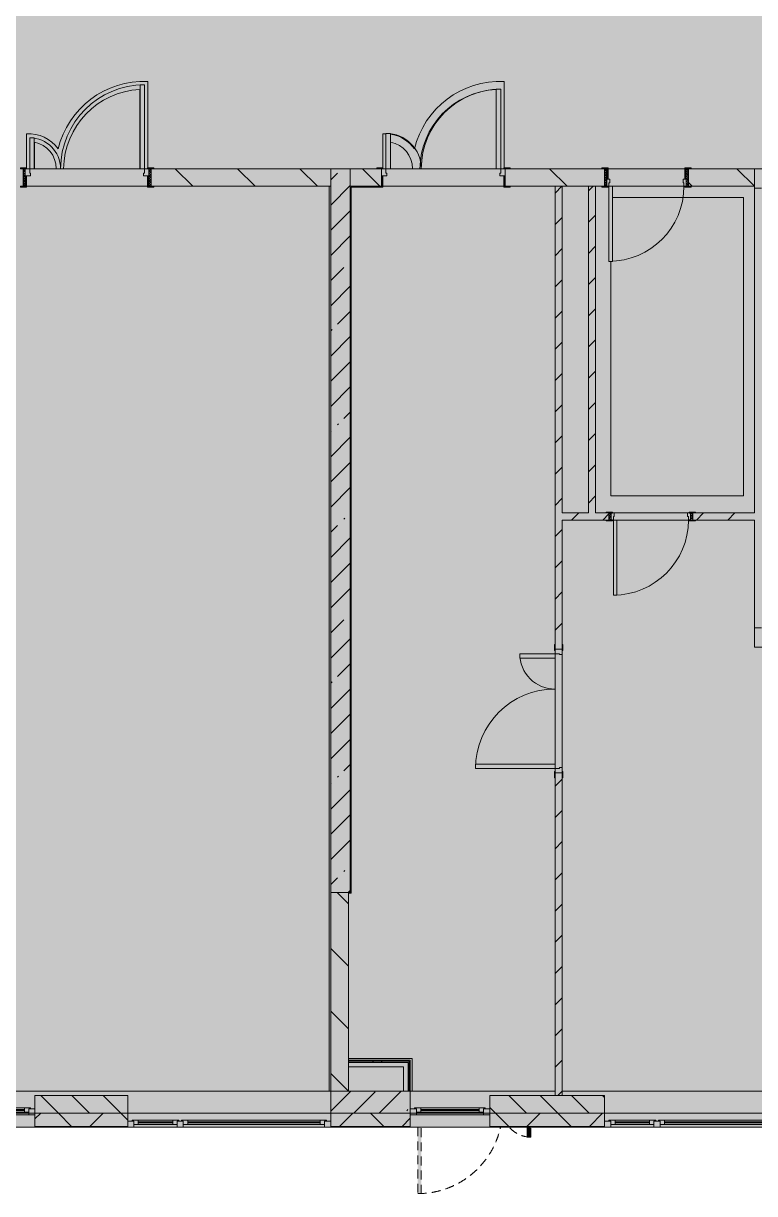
# Model space of a CAD drawing. Header units: millimetres. Extents: x 81609 to 272668, y -8553 to 29000.
# Drawn here: x 249307 to 257588, y -1010 to 12246 of the extents above; entities that cross this region are included whole.
import ezdxf

# ---------------------------------------------------------------- set-up
doc = ezdxf.new("R2010")
doc.units = ezdxf.units.MM
doc.linetypes.add('200_ШТРИХ__ш1_п0_6_', pattern=[160, 100, -60])
for name, color, linetype, lineweight, true_color in [('A-DETL-1', 7, 'Continuous', 5, 0x737373), ('A-DOOR-3', 7, 'Continuous', 5, 0xb7b7b7), ('A-DOOR-4', 7, 'Continuous', 5, 0xe2e2e2), ('A-DOOR-5', 7, 'Continuous', 5, 0xaaaaaa), ('A-DOOR-FRAM-2', 7, 'Continuous', 5, 0xe2e2e2), ('A-DOOR-FRAM-3', 7, 'Continuous', 5, 0xb7b7b7), ('A-DOOR-FRAM-4', 7, 'Continuous', 5, 0xaaaaaa), ('A-FLOR-2', 7, 'Continuous', 5, 0xb7b7b7), ('A-GLAZ-2', 7, 'Continuous', 5, 0x737373), ('A-WALL-3', 7, 'Continuous', 5, 0x737373), ('A-WALL-4', 7, 'Continuous', 9, 0x737373), ('I-WALL-2', 7, 'Continuous', 9, 0xe7e7e7), ('I-WALL-4', 7, 'Continuous', 5, 0x737373), ('S-COLS-2', 7, 'Continuous', 5, 0x737373)]:
    doc.layers.add(name, color=color, linetype=linetype, lineweight=lineweight, true_color=true_color)
doc.layers.add('A-DETL-GENF-2', color=7, linetype='Continuous', lineweight=9, true_color=0xc0c0c0, transparency=0.4)
for name, color, linetype, lineweight in [('A-DETL-MBND-1', 7, '200_ШТРИХ__ш1_п0_6_', 9), ('A-WALL-2', 7, 'Continuous', 5), ('I-WALL-3', 7, 'Continuous', 5), ('S-COLS-1', 7, 'Continuous', 5)]:
    doc.layers.add(name, color=color, linetype=linetype, lineweight=lineweight)
pattern_1 = [(135, (145658, 0), (-353.5534, -353.5534), [])]
pattern_2 = [(45, (145657.99, 0), (-176.7767, 176.7767), [])]
pattern_3 = [(45, (145658, 0), (-285.1231, 285.1231), []), (45, (145943.1, 0), (-285.1231, 285.1231), [504.031, -100.806, 16.764, -84.042])]
pattern_4 = [(45, (145658, 0), (-530.33, 530.33), []), (135, (145658, 0), (-530.33, -530.33), [])]

# ---------------------------------------------------------------- blocks, each defined once
blk = doc.blocks.new('120_Окно_СКБ_1Ст - 120_Окно_СКБ_1Ст 900х2500_h_ с форточкой-22876038-2_9_3_птичка')
at = {"layer": 'A-GLAZ-2'}
for p, q in [((-450, -127), (-450, -57)), ((-450, -57), (-380, -57)), ((450, -57), (-450, -57)), ((-380, -127), (-450, -127)), ((-450, -127), (-400, -127)), ((-380, -127), (-400, -127)), ((-400, -127), (-400, -137)), ((-380, -57), (-380, -127)), ((380, -87), (-380, -87)), ((-380, -87), (-380, -127)), ((-330, -137), (-330, -87)), ((-330, -107), (330, -107)), ((330, -117), (-330, -117)), ((330, -137), (330, -87)), ((380, -127), (380, -57)), ((380, -57), (450, -57)), ((380, -127), (380, -87)), ((450, -127), (380, -127)), ((400, -127), (380, -127)), ((400, -127), (450, -127)), ((400, -137), (400, -127)), ((450, -57), (450, -127)), ((-400, -137), (400, -137)), ((400, -137), (-400, -137))]:
    blk.add_line(p, q, dxfattribs=at)
blk = doc.blocks.new('110_Дверь_СКБ_2Ст - Д-2а_л_ Из коридора на лестницу-32216062-2_9_3_птичка')
at = {"layer": 'A-DOOR-4'}
for points in [[(612.5, 100), (662.5, 100), (662.5, 1000), (612.5, 1000), (612.5, 333.1)], [(-587.5, 100), (-587.5, 500), (-637.5, 500), (-637.5, 100)], [(712.5, -100), (712.5, 20), (697.5, 20), (697.5, -100)]]:
    blk.add_hatch(color=256, dxfattribs=at).paths.add_polyline_path(points)
h = blk.add_hatch(color=256, dxfattribs=at)
h.paths.add_polyline_path([(652.5, 20), (712.5, 20), (712.5, 100), (662.5, 100), (662.5, 50), (652.5, 50)])
h.paths.add_polyline_path([(-687.5, 20), (-627.5, 20), (-627.5, 50), (-637.5, 50), (-637.5, 100), (-687.5, 100)])
at = {"layer": 'A-DOOR-FRAM-2'}
for points in [[(-672.5, 100), (-672.5, 108), (-742.5, 108), (-742.5, 100)], [(-672.5, -100), (-672.5, 20), (-687.5, 20), (-687.5, -100)], [(767.5, 100), (767.5, 108), (697.5, 108), (697.5, 100)], [(-672.5, -108), (-672.5, -100), (-742.5, -100), (-742.5, -108)], [(767.5, -108), (767.5, -100), (697.5, -100), (697.5, -108)]]:
    blk.add_hatch(color=256, dxfattribs=at).paths.add_polyline_path(points)
at = {"layer": 'A-DOOR-3'}
for p, q in [((662.5, 1000), (612.5, 1000)), ((612.5, 1000), (612.5, 100)), ((662.5, 100), (662.5, 1000)), ((-637.5, 500), (-637.5, 100)), ((-587.5, 500), (-637.5, 500)), ((-587.5, 100), (-587.5, 500)), ((-637.5, 100), (-587.5, 100)), ((612.5, 100), (662.5, 100))]:
    blk.add_line(p, q, dxfattribs=at)
for centre, radius, start, end in [((662.5, 100), 900, 90, 180), ((-637.5, 100), 400, 360, 90)]:
    blk.add_arc(centre, radius, start, end, dxfattribs=at)
at = {"layer": 'A-DOOR-FRAM-3'}
for p, q in [((-672.5, 108), (-742.5, 108)), ((-742.5, 108), (-742.5, 100)), ((-742.5, 100), (-672.5, 100)), ((-637.5, 100), (-687.5, 100)), ((-687.5, 100), (-687.5, 20)), ((-687.5, 20), (-627.5, 20)), ((-672.5, 20), (-687.5, 20)), ((-687.5, 20), (-687.5, -100)), ((-672.5, 100), (-672.5, 108)), ((-672.5, -100), (-672.5, 20)), ((-637.5, 50), (-637.5, 100)), ((-627.5, 50), (-637.5, 50)), ((-627.5, 20), (-627.5, 50)), ((662.5, 50), (652.5, 50)), ((652.5, 50), (652.5, 20)), ((652.5, 20), (712.5, 20)), ((662.5, 100), (662.5, 50)), ((712.5, 100), (662.5, 100)), ((767.5, 108), (697.5, 108)), ((697.5, 108), (697.5, 100)), ((697.5, 100), (767.5, 100)), ((712.5, 20), (697.5, 20)), ((697.5, 20), (697.5, -100)), ((712.5, 20), (712.5, 100)), ((712.5, -100), (712.5, 20)), ((767.5, 100), (767.5, 108)), ((-672.5, -100), (-742.5, -100)), ((-742.5, -100), (-742.5, -108)), ((-742.5, -108), (-672.5, -108)), ((-687.5, -100), (-672.5, -100)), ((-672.5, -108), (-672.5, -100)), ((697.5, -100), (712.5, -100)), ((767.5, -100), (697.5, -100)), ((697.5, -100), (697.5, -108)), ((697.5, -108), (767.5, -108)), ((767.5, -108), (767.5, -100))]:
    blk.add_line(p, q, dxfattribs=at)
blk = doc.blocks.new('110_Дверь_СКБ_1Ст_Внутренняя1 - Д-8 950x2100h_охрана-V260-2_9_3_птичка')
at = {"layer": 'A-DOOR-4'}
h = blk.add_hatch(color=256, dxfattribs=at)
h.paths.add_polyline_path([(437.5, 100), (437.5, 60), (427.5, 60), (427.5, 20), (462.5, 20), (461.2, 100)])
h.paths.add_polyline_path([(-437.5, 100), (-437.5, 20), (-402.5, 20), (-402.5, 60), (-412.5, 60), (-412.5, 100)])
at = {"layer": 'A-DOOR-5'}
h = blk.add_hatch(dxfattribs=at)
h.set_pattern_fill('FP_6', color=256, style=0, pattern_type=2)
h.set_pattern_definition([(135, (1826.41, 164.685), (-14.14214, -14.14214), []), (225, (1826.41, 164.685), (14.14214, -14.14214), [])])
h.paths.add_polyline_path([(487.5, 100), (462.5, 100), (462.5, -100), (487.5, -100)])
at = {"layer": 'A-DOOR-FRAM-2'}
for points in [[(397.5, 950), (397.5, 100), (437.5, 100), (437.5, 950)], [(-422.5, 108), (-492.5, 108), (-492.5, 100), (-422.5, 100)], [(-422.5, 20), (-437.5, 20), (-437.5, -100), (-422.5, -100)], [(461.2, 108), (447.5, 108), (447.5, 100), (517.5, 100), (517.5, 108)], [(461.2, 20), (447.5, 20), (447.5, -100), (462.5, -100), (462.5, 20)], [(-422.5, -100), (-492.5, -100), (-492.5, -108), (-422.5, -108)], [(517.5, -100), (447.5, -100), (447.5, -108), (517.5, -108)]]:
    blk.add_hatch(color=256, dxfattribs=at).paths.add_polyline_path(points)
at = {"layer": 'A-DOOR-FRAM-4'}
h = blk.add_hatch(dxfattribs=at)
h.set_pattern_fill('FP_7', color=256, style=0, pattern_type=2)
h.set_pattern_definition([(45, (-296.384, 164.685), (-14.1421, 14.1421), []), (135, (-296.384, 164.685), (-14.1421, -14.1421), [])])
h.paths.add_polyline_path([(-437.5, 100), (-462.5, 100), (-462.5, -100), (-437.5, -100)])
at = {"layer": 'A-DOOR-3'}
for p, q in [((437.5, 950), (397.5, 950)), ((397.5, 950), (397.5, 100)), ((437.5, 100), (437.5, 950)), ((397.5, 100), (437.5, 100))]:
    blk.add_line(p, q, dxfattribs=at)
blk.add_arc((437.5, 100), 850, 90, 180, dxfattribs=at)
at = {"layer": 'A-DOOR-FRAM-3'}
for p, q in [((-422.5, 108), (-492.5, 108)), ((-492.5, 108), (-492.5, 100)), ((-492.5, 100), (-422.5, 100)), ((-437.5, 100), (-462.5, 100)), ((-462.5, 100), (-462.5, -100)), ((-412.5, 100), (-437.5, 100)), ((-437.5, 100), (-437.5, 20)), ((-437.5, -100), (-437.5, 100)), ((-422.5, 100), (-437.5, 100)), ((-437.5, 100), (-437.5, 99)), ((-437.5, 99), (-422.5, 99)), ((-437.5, 20), (-402.5, 20)), ((-422.5, 20), (-437.5, 20)), ((-437.5, 20), (-437.5, -100)), ((-422.5, 100), (-422.5, 108)), ((-422.5, 99), (-422.5, 100)), ((-422.5, -100), (-422.5, 20)), ((-412.5, 60), (-412.5, 100)), ((-402.5, 60), (-412.5, 60)), ((-402.5, 20), (-402.5, 60)), ((437.5, 60), (427.5, 60)), ((427.5, 60), (427.5, 20)), ((427.5, 20), (462.5, 20)), ((437.5, 100), (437.5, 60)), ((462.5, 100), (437.5, 100)), ((517.5, 108), (447.5, 108)), ((447.5, 108), (447.5, 100)), ((462.5, 100), (447.5, 100)), ((447.5, 100), (447.5, 99)), ((447.5, 100), (517.5, 100)), ((447.5, 99), (462.5, 99)), ((462.5, 20), (447.5, 20)), ((447.5, 20), (447.5, -100)), ((462.5, 20), (462.5, 100)), ((487.5, 100), (462.5, 100)), ((462.5, 100), (462.5, -100)), ((462.5, 99), (462.5, 100)), ((462.5, -100), (462.5, 20)), ((487.5, -100), (487.5, 100)), ((517.5, 100), (517.5, 108)), ((-422.5, -100), (-492.5, -100)), ((-492.5, -100), (-492.5, -108)), ((-492.5, -108), (-422.5, -108)), ((-462.5, -100), (-437.5, -100)), ((-437.5, -100), (-422.5, -100)), ((-422.5, -108), (-422.5, -100)), ((447.5, -100), (462.5, -100)), ((517.5, -100), (447.5, -100)), ((447.5, -100), (447.5, -108)), ((447.5, -108), (517.5, -108)), ((462.5, -100), (487.5, -100)), ((517.5, -108), (517.5, -100))]:
    blk.add_line(p, q, dxfattribs=at)
blk = doc.blocks.new('110_Дверь_СКБ_1Ст_Внутренняя1 - Д-8 950x2100h_охрана-V261-2_9_3_птичка')
at = {"layer": 'A-DOOR-4'}
h = blk.add_hatch(color=256, dxfattribs=at)
h.paths.add_polyline_path([(437, 40), (437, 0), (427, 0), (427, -40), (462, -40), (462, 40)])
h.paths.add_polyline_path([(-413, 40), (-438, 40), (-438, -40), (-403, -40), (-403, 0), (-413, 0)])
at = {"layer": 'A-DOOR-5'}
h = blk.add_hatch(dxfattribs=at)
h.set_pattern_fill('FP_15', color=256, style=0, pattern_type=2)
h.set_pattern_definition([(135, (1826.41, 104.685), (-14.14214, -14.14214), []), (225, (1826.41, 104.685), (14.14214, -14.14214), [])])
h.paths.add_polyline_path([(487, 40), (462, 40), (462, -40), (487, -40)])
at = {"layer": 'A-DOOR-FRAM-2'}
for points in [[(437, 890), (397, 890), (397, 40), (437, 40), (437, 67)], [(-493, 48), (-493, 40), (-423, 40), (-423, 48)], [(517, 48), (447, 48), (447, 40), (517, 40)], [(-423, -40), (-493, -40), (-493, -48), (-423, -48)], [(447, -40), (447, -48), (517, -48), (517, -40)]]:
    blk.add_hatch(color=256, dxfattribs=at).paths.add_polyline_path(points)
at = {"layer": 'A-DOOR-FRAM-4'}
h = blk.add_hatch(dxfattribs=at)
h.set_pattern_fill('FP_16', color=256, style=0, pattern_type=2)
h.set_pattern_definition([(45, (-296.384, 104.685), (-14.1421, 14.1421), []), (135, (-296.384, 104.685), (-14.1421, -14.1421), [])])
h.paths.add_polyline_path([(-438, 40), (-463, 40), (-463, -40), (-438, -40)])
at = {"layer": 'A-DOOR-3'}
for p, q in [((437, 890), (397, 890)), ((397, 890), (397, 40)), ((437, 40), (437, 890)), ((397, 40), (437, 40))]:
    blk.add_line(p, q, dxfattribs=at)
blk.add_arc((437, 40), 850, 90, 180, dxfattribs=at)
at = {"layer": 'A-DOOR-FRAM-3'}
for p, q in [((-423, 48), (-493, 48)), ((-493, 48), (-493, 40)), ((-493, 40), (-423, 40)), ((-438, 40), (-463, 40)), ((-463, 40), (-463, -40)), ((-413, 40), (-438, 40)), ((-438, 40), (-438, -40)), ((-438, -40), (-438, 40)), ((-423, 40), (-438, 40)), ((-438, 40), (-438, 39)), ((-438, 39), (-423, 39)), ((-423, 40), (-423, 48)), ((-423, 39), (-423, 40)), ((-413, 0), (-413, 40)), ((-403, 0), (-413, 0)), ((-403, -40), (-403, 0)), ((437, 0), (427, 0)), ((427, 0), (427, -40)), ((437, 40), (437, 0)), ((462, 40), (437, 40)), ((517, 48), (447, 48)), ((447, 48), (447, 40)), ((462, 40), (447, 40)), ((447, 40), (447, 39)), ((447, 40), (517, 40)), ((447, 39), (462, 39)), ((462, -40), (462, 40)), ((487, 40), (462, 40)), ((462, 40), (462, -40)), ((462, 39), (462, 40)), ((487, -40), (487, 40)), ((517, 40), (517, 48)), ((-423, -40), (-493, -40)), ((-493, -40), (-493, -48)), ((-493, -48), (-423, -48)), ((-463, -40), (-438, -40)), ((-423, -39), (-438, -39)), ((-438, -39), (-438, -40)), ((-438, -40), (-403, -40)), ((-438, -40), (-423, -40)), ((-423, -40), (-423, -39)), ((-423, -48), (-423, -40)), ((427, -40), (462, -40)), ((462, -39), (447, -39)), ((447, -39), (447, -40)), ((447, -40), (462, -40)), ((517, -40), (447, -40)), ((447, -40), (447, -48)), ((447, -48), (517, -48)), ((462, -40), (462, -39)), ((462, -40), (487, -40)), ((517, -48), (517, -40))]:
    blk.add_line(p, q, dxfattribs=at)
blk = doc.blocks.new('110_Дверь_СКБ_2Ст - Д-6_л__ ДОО_Дв_1450x2100h_Дверь из раздевальной в коридор-V262-2_9_3_птичка')
at = {"layer": 'A-DOOR-4'}
for points in [[(662.5, 100), (662.5, 1050), (612.5, 1050), (612.5, 100)], [(-587.5, 100), (-587.5, 450), (-637.5, 450), (-637.5, 100)]]:
    blk.add_hatch(color=256, dxfattribs=at).paths.add_polyline_path(points)
h = blk.add_hatch(color=256, dxfattribs=at)
h.paths.add_polyline_path([(652.5, 20), (712.5, 20), (712.5, 100), (662.5, 100), (662.5, 50), (652.5, 50)])
h.paths.add_polyline_path([(-687.5, 20), (-627.5, 20), (-627.5, 50), (-637.5, 50), (-637.5, 100), (-687.5, 100)])
at = {"layer": 'A-DOOR-5'}
h = blk.add_hatch(dxfattribs=at)
h.set_pattern_fill('FP_17', color=256, style=0, pattern_type=2)
h.set_pattern_definition([(135, (1576.41, 164.685), (-14.14214, -14.14214), []), (225, (1576.41, 164.685), (14.14214, -14.14214), [])])
h.paths.add_polyline_path([(737.5, -100), (737.5, 100), (712.5, 100), (712.5, -100)])
at = {"layer": 'A-DOOR-FRAM-2'}
for points in [[(-672.5, 100), (-672.5, 108), (-742.5, 108), (-742.5, 100), (-691, 100)], [(-672.5, -100), (-672.5, 20), (-687.5, 20), (-687.5, -100)], [(767.5, 100), (767.5, 108), (697.5, 108), (697.5, 100)], [(712.5, -100), (712.5, 20), (697.5, 20), (697.5, -100)], [(-742.5, -108), (-672.5, -108), (-672.5, -100), (-742.5, -100)], [(767.5, -108), (767.5, -100), (697.5, -100), (697.5, -108)]]:
    blk.add_hatch(color=256, dxfattribs=at).paths.add_polyline_path(points)
at = {"layer": 'A-DOOR-FRAM-4'}
h = blk.add_hatch(dxfattribs=at)
h.set_pattern_fill('FP_18', color=256, style=0, pattern_type=2)
h.set_pattern_definition([(45, (-546.384, 164.685), (-14.1421, 14.1421), []), (135, (-546.384, 164.685), (-14.1421, -14.1421), [])])
h.paths.add_polyline_path([(-687.5, -100), (-691, 100), (-712.5, 100), (-712.5, -100), (-691, -100)])
at = {"layer": 'A-DOOR-3'}
for p, q in [((662.5, 1050), (612.5, 1050)), ((612.5, 1050), (612.5, 100)), ((662.5, 100), (662.5, 1050)), ((-637.5, 450), (-637.5, 100)), ((-587.5, 450), (-637.5, 450)), ((-587.5, 100), (-587.5, 450)), ((-637.5, 100), (-587.5, 100)), ((612.5, 100), (662.5, 100))]:
    blk.add_line(p, q, dxfattribs=at)
for centre, radius, start, end in [((662.5, 100), 950, 90, 180), ((-637.5, 100), 350, 360, 90)]:
    blk.add_arc(centre, radius, start, end, dxfattribs=at)
at = {"layer": 'A-DOOR-FRAM-3'}
for p, q in [((-672.5, 108), (-742.5, 108)), ((-742.5, 108), (-742.5, 100)), ((-742.5, 100), (-672.5, 100)), ((-687.5, 100), (-712.5, 100)), ((-712.5, 100), (-712.5, -100)), ((-637.5, 100), (-687.5, 100)), ((-687.5, 100), (-687.5, 20)), ((-687.5, -100), (-687.5, 100)), ((-687.5, 20), (-627.5, 20)), ((-672.5, 20), (-687.5, 20)), ((-687.5, 20), (-687.5, -100)), ((-672.5, 100), (-672.5, 108)), ((-672.5, -100), (-672.5, 20)), ((-637.5, 50), (-637.5, 100)), ((-627.5, 50), (-637.5, 50)), ((-627.5, 20), (-627.5, 50)), ((662.5, 50), (652.5, 50)), ((652.5, 50), (652.5, 20)), ((652.5, 20), (712.5, 20)), ((662.5, 100), (662.5, 50)), ((712.5, 100), (662.5, 100)), ((767.5, 108), (697.5, 108)), ((697.5, 108), (697.5, 100)), ((697.5, 100), (767.5, 100)), ((712.5, 20), (697.5, 20)), ((697.5, 20), (697.5, -100)), ((712.5, 20), (712.5, 100)), ((737.5, 100), (712.5, 100)), ((712.5, 100), (712.5, -100)), ((712.5, -100), (712.5, 20)), ((737.5, -100), (737.5, 100)), ((767.5, 100), (767.5, 108)), ((-672.5, -100), (-742.5, -100)), ((-742.5, -100), (-742.5, -108)), ((-742.5, -108), (-672.5, -108)), ((-712.5, -100), (-687.5, -100)), ((-687.5, -100), (-672.5, -100)), ((-672.5, -108), (-672.5, -100)), ((697.5, -100), (712.5, -100)), ((767.5, -100), (697.5, -100)), ((697.5, -100), (697.5, -108)), ((697.5, -108), (767.5, -108)), ((712.5, -100), (737.5, -100)), ((767.5, -108), (767.5, -100))]:
    blk.add_line(p, q, dxfattribs=at)
blk = doc.blocks.new('110_Дверь_СКБ_2Ст_Наружная - ДН-5_л__ Двухстворчатая 1350 х3800 _h_ в свету с верхним остеклением-21877029-2_9_3_птичка')
at = {"layer": 'A-DETL-MBND-1'}
for points in [[(619, 1010), (619, 258), (659, 258), (659, 1010)], [(-621, 370), (-621, 258), (-581, 258), (-581, 370)]]:
    blk.add_hatch(color=256, dxfattribs=at).paths.add_polyline_path(points)
for p, q in [((659, 1010), (619, 1010)), ((619, 1010), (619, 258)), ((659, 258), (659, 1010)), ((-621, 370), (-621, 258)), ((-581, 370), (-621, 370)), ((-581, 258), (-581, 370))]:
    blk.add_line(p, q, dxfattribs=at)
for centre, radius, start, end in [((659, 50), 960, 90, 167.443), ((-621, 50), 320, 42.2942, 90)]:
    blk.add_arc(centre, radius, start, end, dxfattribs=at)
blk = doc.blocks.new('120_Окно_СКБ_2Ст_Фрамуга сверху - 120_Окно_СКБ_2Ст_2300х2500_h_ ДОО-22877051-2_9_3_птичка')
at = {"layer": 'A-GLAZ-2'}
for p, q in [((-1150, 13), (-1150, 83)), ((-1150, 83), (-1080, 83)), ((1150, 83), (-1150, 83)), ((-1080, 13), (-1150, 13)), ((-1150, 13), (-1100, 13)), ((-1080, 13), (-1100, 13)), ((-1100, 13), (-1100, 3)), ((-1100, 3), (540, 3)), ((540, 3), (-1100, 3)), ((-1080, 83), (-1080, 13)), ((-1080, 83), (1080, 83)), ((520, 53), (-1080, 53)), ((-1080, 53), (-1080, 13)), ((-1030, 3), (-1030, 53)), ((-1030, 33), (470, 33)), ((470, 23), (-1030, 23)), ((470, 3), (470, 53)), ((520, 13), (520, 83)), ((520, 83), (590, 83)), ((520, 13), (520, 53)), ((590, 13), (520, 13)), ((540, 13), (520, 13)), ((540, 13), (570, 13)), ((540, 13), (570, 13)), ((540, 3), (540, 13)), ((590, 13), (570, 13)), ((570, 13), (570, 3)), ((570, 3), (1100, 3)), ((1100, 3), (570, 3)), ((590, 83), (590, 13)), ((1080, 53), (590, 53)), ((590, 53), (590, 13)), ((640, 3), (640, 53)), ((640, 33), (1030, 33)), ((1030, 23), (640, 23)), ((1030, 3), (1030, 53)), ((1080, 13), (1080, 83)), ((1080, 83), (1150, 83)), ((1080, 13), (1080, 53)), ((1150, 13), (1080, 13)), ((1100, 13), (1080, 13)), ((1100, 13), (1150, 13)), ((1100, 3), (1100, 13)), ((1150, 83), (1150, 13))]:
    blk.add_line(p, q, dxfattribs=at)
blk = doc.blocks.new('110_Дверь_СКБ_2Ст - Д-5_п_ Из игровой в коридор-32351726-2_9_3_птичка')
at = {"layer": 'A-DOOR-4'}
h = blk.add_hatch(color=256, dxfattribs=at)
h.paths.add_polyline_path([(712, -40), (712, 40), (652, 40), (652, 10), (662, 10), (662, -40)])
h.paths.add_polyline_path([(-628, 40), (-688, 40), (-688, -40), (-638, -40), (-638, 10), (-628, 10)])
for points in [[(-588, -440), (-588, -40), (-638, -40), (-638, -440)], [(662, -40), (612, -40), (612, -940), (662, -940)]]:
    blk.add_hatch(color=256, dxfattribs=at).paths.add_polyline_path(points)
at = {"layer": 'A-DOOR-FRAM-2'}
for points in [[(-673, 48), (-743, 48), (-743, 40), (-673, 40)], [(767, 48), (697, 48), (697, 40), (767, 40)], [(-673, -40), (-743, -40), (-743, -48), (-673, -48)], [(767, -40), (697, -40), (697, -48), (767, -48)]]:
    blk.add_hatch(color=256, dxfattribs=at).paths.add_polyline_path(points)
at = {"layer": 'A-DOOR-3'}
for p, q in [((-638, -40), (-588, -40)), ((-638, -440), (-638, -40)), ((-588, -40), (-588, -440)), ((612, -40), (662, -40)), ((612, -940), (612, -40)), ((662, -40), (662, -940)), ((-588, -440), (-638, -440)), ((662, -940), (612, -940))]:
    blk.add_line(p, q, dxfattribs=at)
for centre, radius, start, end in [((-638, -40), 400, 270, 0), ((662, -40), 900, 180, 270)]:
    blk.add_arc(centre, radius, start, end, dxfattribs=at)
at = {"layer": 'A-DOOR-FRAM-3'}
for p, q in [((-743, 48), (-673, 48)), ((-743, 40), (-743, 48)), ((-673, 40), (-743, 40)), ((-688, 40), (-628, 40)), ((-688, -40), (-688, 40)), ((-688, 40), (-673, 40)), ((-688, 39), (-688, 40)), ((-673, 39), (-688, 39)), ((-673, 48), (-673, 40)), ((-673, 40), (-673, 39)), ((-638, 10), (-638, -40)), ((-628, 10), (-638, 10)), ((-628, 40), (-628, 10)), ((652, 40), (712, 40)), ((652, 10), (652, 40)), ((662, 10), (652, 10)), ((662, -40), (662, 10)), ((697, 40), (697, 48)), ((697, 48), (767, 48)), ((697, 39), (697, 40)), ((697, 40), (712, 40)), ((767, 40), (697, 40)), ((712, 39), (697, 39)), ((712, 40), (712, -40)), ((712, 40), (712, 39)), ((767, 48), (767, 40)), ((-743, -40), (-673, -40)), ((-743, -48), (-743, -40)), ((-673, -48), (-743, -48)), ((-638, -40), (-688, -40)), ((-673, -40), (-673, -48)), ((712, -40), (662, -40)), ((697, -48), (697, -40)), ((697, -40), (767, -40)), ((767, -48), (697, -48)), ((767, -40), (767, -48))]:
    blk.add_line(p, q, dxfattribs=at)

msp = doc.modelspace()

# ---------------------------------------------------------------- hatches: boundary and pattern name
at = {"layer": 'A-DETL-GENF-2'}
msp.add_hatch(color=256, dxfattribs=at).paths.add_polyline_path([(267874.9, -258), (270896, -258), (270896, 21558), (238966, 21558), (238966, 27348), (230518, 27348), (230518, 5750), (234860, 5750), (234860, -258), (266947.4, -258)])
at = {"layer": 'A-WALL-2'}
h = msp.add_hatch(dxfattribs=at)
h.set_pattern_fill('FP_78', color=256, style=0, pattern_type=2)
h.set_pattern_definition([(135, (145657.99, 0), (-176.7767, -176.7767), [])])
h.paths.add_polyline_path([(268488, -100), (268488, 100), (267688, 100), (267688, -100), (267874.9, -100)])
h.paths.add_polyline_path([(254889.7, -100), (255888, -100), (255888, 100), (254588, 100), (254588, -100)])
h.paths.add_polyline_path([(264628.6, -100), (264988, -100), (264988, 100), (264488, 100), (264488, -100)])
h.paths.add_polyline_path([(259338, -100), (259338, 100), (259088, 100), (259088, -100)])
h.paths.add_polyline_path([(260238, -100), (261288, -100), (261288, 100), (260238, 100)])
h.paths.add_polyline_path([(249438, -100), (250488, -100), (250488, 100), (249438, 100)])
h.paths.add_polyline_path([(246488, -100), (247388, -100), (247388, 100), (246488, 100)])
h.paths.add_polyline_path([(244688, -100), (244686.9, 100), (241338, 100), (241338, -100), (244686.9, -100)])
h.paths.add_polyline_path([(240438, -100), (240438, 100), (240188, 100), (240188, -100)])
h.paths.add_polyline_path([(248397, -100), (248538, -100), (248538, 100), (248288, 100), (248288, -100)])
h.paths.add_polyline_path([(238388, -100), (238388, 100), (237588, 100), (237588, -100), (238194.3, -100)])
h = msp.add_hatch(dxfattribs=at)
h.set_pattern_fill('FP_68', color=256, style=0, pattern_type=2)
h.set_pattern_definition([(45, (145658, 0), (-353.5534, 353.5534), []), (135, (145658, 0), (-353.5534, -353.5534), [])])
h.paths.add_polyline_path([(265888, -250), (266788, -250), (266788, -100), (265888, -100)])
h.paths.add_polyline_path([(267688, -250), (268488, -250), (268488, -100), (267688, -100)])
h.paths.add_polyline_path([(270657.5, -250), (270738, -250), (270738, -100), (269388, -100), (269388, -250), (269730, -250)])
h.paths.add_polyline_path([(253034.6, -250), (253688, -250), (253688, -100), (252788, -100), (252788, -250)])
h.paths.add_polyline_path([(259338, -250), (259338, -100), (258188, -100), (258188, -250), (258599.7, -250)])
h.paths.add_polyline_path([(261288, -250), (261288, -100), (260238, -100), (260238, -250), (260454.8, -250)])
h.paths.add_polyline_path([(254588, -250), (255888, -250), (255888, -100), (254588, -100)])
h.paths.add_polyline_path([(263588, -250), (264988, -250), (264988, -100), (263588, -100)])
h.paths.add_polyline_path([(248397, -250), (248538, -250), (248538, -100), (246488, -100), (246488, -250), (247469.5, -250)])
h.paths.add_polyline_path([(249438, -250), (250488, -250), (250488, -100), (249438, -100)])
h.paths.add_polyline_path([(244688, -250), (245588, -250), (245588, -100), (241338, -100), (241338, -250), (244686.9, -250)])
h.paths.add_polyline_path([(239288, -250), (240438, -250), (240438, -100), (239288, -100)])
h.paths.add_polyline_path([(237730.5, -250), (238388, -250), (238388, -100), (237588, -100), (237588, -250)])
h.paths.add_polyline_path([(236688, -250), (236688, -100), (234868, -100), (234868, -250), (235411.7, -250)])
at = {"layer": 'I-WALL-2'}
for points in [[(253613, 426), (253613, 476), (252988, 476), (252988, 426), (253034.6, 426)], [(253613, 150), (253663, 150), (253663, 476), (253613, 476), (253613, 230.5)]]:
    msp.add_hatch(color=256, dxfattribs=at).paths.add_polyline_path(points)
at = {"layer": 'I-WALL-3'}
h = msp.add_hatch(dxfattribs=at)
h.set_pattern_fill('FP_79', color=256, style=0, pattern_type=2)
h.set_pattern_definition(pattern_1)
h.paths.add_polyline_path([(252107.1, 10400), (252788, 10400), (252788, 10600), (250753, 10600), (250753, 10400), (250783, 10400)])
h.paths.add_polyline_path([(248397, 10400), (249303, 10400), (249303, 10600), (247268, 10600), (247268, 10400)])
h = msp.add_hatch(dxfattribs=at)
h.set_pattern_fill('FP_76', color=256, style=0, pattern_type=2)
h.set_pattern_definition(pattern_3)
h.paths.add_polyline_path([(253008, 2400), (253008, 10600), (252788, 10600), (252788, 2400)])
h = msp.add_hatch(dxfattribs=at)
h.set_pattern_fill('FP_79', color=256, style=0, pattern_type=2)
h.set_pattern_definition(pattern_1)
h.paths.add_polyline_path([(266868, 10400), (266868, 10600), (264988, 10600), (264988, 10400), (265092.4, 10400)])
h.paths.add_polyline_path([(255296.9, 10400), (255888, 10400), (255888, 10600), (254763, 10600), (254763, 10400), (254889.7, 10400)])
h.paths.add_polyline_path([(253363, 10400), (253363, 10600), (253008, 10600), (253008, 10400), (253308, 10400)])
h.paths.add_polyline_path([(257208.5, 10400), (257588, 10400), (257588, 10600), (256838, 10600), (256838, 10400), (256868, 10400)])
h = msp.add_hatch(dxfattribs=at)
h.set_pattern_fill('FP_80', color=256, style=0, pattern_type=2)
h.set_pattern_definition(pattern_2)
h.paths.add_polyline_path([(255353.4, 100), (255408, 100), (255408, 3755), (255328, 3755), (255328, 100)])
h.paths.add_polyline_path([(255328, 5155), (255408, 5155), (255408, 10400), (255328, 10400), (255328, 5210)])
h = msp.add_hatch(dxfattribs=at)
h.set_pattern_fill('FP_80', color=256, style=0, pattern_type=2)
h.set_pattern_definition(pattern_2)
h.paths.add_polyline_path([(255788, 6700), (255788, 10400), (255708, 10400), (255708, 6700)])
h = msp.add_hatch(dxfattribs=at)
h.set_pattern_fill('FP_80', color=256, style=0, pattern_type=2)
h.set_pattern_definition(pattern_2)
h.paths.add_polyline_path([(255408, 6620), (255938, 6620), (255938, 6700), (255408, 6700)])
h.paths.add_polyline_path([(256888, 6620), (257588, 6620), (257588, 6700), (256888, 6700)])
h = msp.add_hatch(dxfattribs=at)
h.set_pattern_fill('FP_79', color=256, style=0, pattern_type=2)
h.set_pattern_definition(pattern_1)
h.paths.add_polyline_path([(252988, 150), (252988, 2400), (252788, 2400), (252788, 150)])
h = msp.add_hatch(dxfattribs=at)
h.set_pattern_fill('FP_162', color=256, style=0, pattern_type=2)
h.set_pattern_definition(pattern_4)
h.paths.add_polyline_path([(253675.5, 488.5), (253675.5, 501), (252988, 501), (252988, 488.5), (253663, 488.5)])
h = msp.add_hatch(dxfattribs=at)
h.set_pattern_fill('FP_162', color=256, style=0, pattern_type=2)
h.set_pattern_definition(pattern_4)
h.paths.add_polyline_path([(253613, 476), (253663, 476), (253663, 488.5), (252988, 488.5), (252988, 476), (253034.6, 476)])
h = msp.add_hatch(dxfattribs=at)
h.set_pattern_fill('FP_162', color=256, style=0, pattern_type=2)
h.set_pattern_definition(pattern_4)
h.paths.add_polyline_path([(253663, 150), (253675.5, 150), (253675.5, 488.5), (253663, 488.5), (253663, 230.5)])
h = msp.add_hatch(dxfattribs=at)
h.set_pattern_fill('FP_162', color=256, style=0, pattern_type=2)
h.set_pattern_definition(pattern_4)
h.paths.add_polyline_path([(253675.5, 150), (253688, 150), (253688, 501), (253675.5, 501), (253675.5, 230.5)])
at = {"layer": 'S-COLS-1'}
h = msp.add_hatch(dxfattribs=at)
h.set_pattern_fill('FP_76', color=256, style=0, pattern_type=2)
h.set_pattern_definition(pattern_3)
h.paths.add_polyline_path([(252788, -100), (253688, -100), (253688, 150), (252788, 150)])

# ---------------------------------------------------------------- linework, layer by layer
at = {"layer": 'A-DETL-1'}
for p, q in [((257461.5, 10273.7), (255978, 10273.7)), ((257461.5, 6893.7), (257461.5, 10273.7)), ((255961.5, 9550), (255961.5, 6893.7)), ((255961.5, 6893.7), (257461.5, 6893.7))]:
    msp.add_line(p, q, dxfattribs=at)
at = {"layer": 'A-FLOR-2'}
for p, q in [((250715.1, 10608), (250715.1, 11588.1)), ((254750.1, 10608), (254750.1, 11588.1)), ((250625.1, 11497.8), (250625.1, 10600)), ((254660.1, 11497.8), (254660.1, 10600)), ((249341, 10993.6), (249341, 10608)), ((249431, 10600), (249431, 10899.7)), ((253376, 10993.6), (253376, 10608)), ((253466, 10600), (253466, 10899.7)), ((249431, 10600), (249762.6, 10600)), ((253466, 10600), (253797.6, 10600)), ((252768, 150), (252768, 10400)), ((253308, 10392), (253018, 10392)), ((253018, 10392), (253018, 2392)), ((253018, 2392), (252988, 2392)), ((252988, 521), (253708, 521)), ((253708, 521), (253708, 150))]:
    msp.add_line(p, q, dxfattribs=at)
for centre, radius, start, end in [((250672.5, 10589), 1000, 87.56236, 166.45029), ((254707.5, 10589), 1000, 87.56236, 166.45029), ((250672.5, 10589), 910, 92.99005, 179.3074), ((254707.5, 10589), 910, 92.99005, 179.3074), ((249374.5, 10600), 395, 34.42231, 94.87345), ((249374.5, 10600), 305, 360, 79.33549), ((253409.5, 10600), 395, 89.4985, 94.87345), ((253409.5, 10600), 395, 34.42231, 82.19504), ((253409.5, 10600), 305, 360, 79.33549)]:
    msp.add_arc(centre, radius, start, end, dxfattribs=at)
at = {"layer": 'A-WALL-3'}
for p, q in [((250488, 100), (249438, 100)), ((249438, 100), (249438, -258)), ((250488, -258), (250488, 100)), ((255328, 100), (254588, 100)), ((254588, 100), (254588, -258)), ((255888, 100), (255408, 100)), ((255888, -258), (255888, 100)), ((248538, -100), (249438, -100)), ((252788, -100), (252788, -258)), ((252788, -100), (253688, -100)), ((253688, -258), (253688, -100)), ((238388, -258), (252788, -258)), ((264988, -258), (252788, -258))]:
    msp.add_line(p, q, dxfattribs=at)
at = {"layer": 'A-WALL-4'}
for p, q in [((252788, 10400), (252788, 10600)), ((253008, 10600), (253008, 10400)), ((257588, 10400), (257588, 10600)), ((255408, 10400), (255328, 10400)), ((255788, 10400), (255708, 10400)), ((257668, 10380), (257588, 10380)), ((257588, 5400), (257668, 5400)), ((252988, 488.5), (253675.5, 488.5)), ((252988, 476), (253663, 476)), ((253663, 476), (253663, 150)), ((253675.5, 488.5), (253675.5, 150)), ((255328, 100), (255408, 100)), ((249438, -100), (250488, -100)), ((250488, -100), (249438, -100)), ((254588, -100), (255888, -100)), ((255888, -100), (254588, -100)), ((249438, -250), (250488, -250)), ((249438, -253), (250488, -253)), ((252788, -250), (253688, -250)), ((252788, -253), (253688, -253)), ((254588, -250), (255888, -250)), ((254588, -253), (255888, -253))]:
    msp.add_line(p, q, dxfattribs=at)
at = {"layer": 'I-WALL-4'}
for p, q in [((249762.6, 10600), (250625.1, 10600)), ((253308, 10600), (250783, 10600)), ((253797.6, 10600), (254660.1, 10600)), ((255858, 10600), (254818, 10600)), ((255928, 10600), (256798, 10600)), ((266868, 10600), (256868, 10600)), ((250713, 10400), (249343, 10400)), ((250783, 10400), (252788, 10400)), ((252788, 10400), (252788, 150)), ((253008, 10400), (253308, 10400)), ((253008, 2400), (253008, 10400)), ((254748, 10400), (253378, 10400)), ((254818, 10400), (255328, 10400)), ((255328, 10400), (255328, 5210)), ((255408, 10400), (255708, 10400)), ((255408, 6700), (255408, 10400)), ((255708, 10400), (255708, 6700)), ((255788, 10400), (255858, 10400)), ((255788, 10064.5), (255788, 10400)), ((256788, 10400), (255978, 10400)), ((256868, 10400), (257588, 10400)), ((257588, 10400), (257588, 6700)), ((255788, 6700), (255788, 10064.1)), ((255708, 6700), (255408, 6700)), ((255908, 6700), (255788, 6700)), ((255998, 6700), (256828, 6700)), ((257588, 6700), (256918, 6700)), ((255408, 6620), (255908, 6620)), ((255408, 5210), (255408, 6620)), ((256838, 6620), (256028, 6620)), ((256918, 6620), (257588, 6620)), ((257588, 6620), (257588, 5180)), ((257588, 5180), (263008, 5180)), ((255328, 3855), (255328, 5055)), ((255408, 5095), (255408, 3815)), ((255328, 3700), (255328, 100)), ((255408, 100), (255408, 3700)), ((253008, 2400), (252788, 2400)), ((252988, 150), (252988, 2400)), ((253688, 501), (252988, 501)), ((252988, 426), (253613, 426)), ((253613, 426), (253613, 150)), ((253688, 150), (253688, 501)), ((248288, 150), (252788, 150)), ((252788, 150), (252988, 150)), ((253613, 150), (253688, 150)), ((253688, 150), (255328, 150)), ((255408, 150), (258188, 150)), ((252788, -100), (250488, -100)), ((254588, -100), (253688, -100)), ((258188, -100), (255888, -100))]:
    msp.add_line(p, q, dxfattribs=at)
at = {"layer": 'S-COLS-2'}
for p, q in [((253688, 150), (252788, 150)), ((252788, 150), (252788, -100)), ((253688, -100), (253688, 150)), ((252788, -100), (253688, -100))]:
    msp.add_line(p, q, dxfattribs=at)

# ---------------------------------------------------------------- block references
at = {"layer": 'A-DETL-MBND-1', "rotation": 180}
msp.add_blockref('110_Дверь_СКБ_2Ст_Наружная - ДН-5_л__ Двухстворчатая 1350 х3800 _h_ в свету с верхним остеклением-21877029-2_9_3_птичка', (254432.5, 0), dxfattribs=at)
at = {"layer": 'A-DOOR-3'}
for name, p in [('110_Дверь_СКБ_2Ст - Д-6_л__ ДОО_Дв_1450x2100h_Дверь из раздевальной в коридор-V262-2_9_3_птичка', (250015.5, 10500)), ('110_Дверь_СКБ_2Ст - Д-2а_л_ Из коридора на лестницу-32216062-2_9_3_птичка', (254050.5, 10500))]:
    msp.add_blockref(name, p, dxfattribs=at)
for name, p, rotation in [('110_Дверь_СКБ_1Ст_Внутренняя1 - Д-8 950x2100h_охрана-V260-2_9_3_птичка', (256375.5, 10500), 180), ('110_Дверь_СКБ_1Ст_Внутренняя1 - Д-8 950x2100h_охрана-V261-2_9_3_птичка', (256425.5, 6660), 180), ('110_Дверь_СКБ_2Ст - Д-5_п_ Из игровой в коридор-32351726-2_9_3_птичка', (255368, 4467.5), 269.9999999999999)]:
    msp.add_blockref(name, p, dxfattribs=dict(at, rotation=rotation))
at = {"layer": 'A-GLAZ-2', "rotation": 180}
for name, p in [('120_Окно_СКБ_1Ст - 120_Окно_СКБ_1Ст 900х2500_h_ с форточкой-22876038-2_9_3_птичка', (248988, -175)), ('120_Окно_СКБ_1Ст - 120_Окно_СКБ_1Ст 900х2500_h_ с форточкой-22876038-2_9_3_птичка', (254138, -175)), ('120_Окно_СКБ_2Ст_Фрамуга сверху - 120_Окно_СКБ_2Ст_2300х2500_h_ ДОО-22877051-2_9_3_птичка', (251638, -175)), ('120_Окно_СКБ_2Ст_Фрамуга сверху - 120_Окно_СКБ_2Ст_2300х2500_h_ ДОО-22877051-2_9_3_птичка', (257038, -175))]:
    msp.add_blockref(name, p, dxfattribs=at)

doc.saveas('drawing.dxf')
